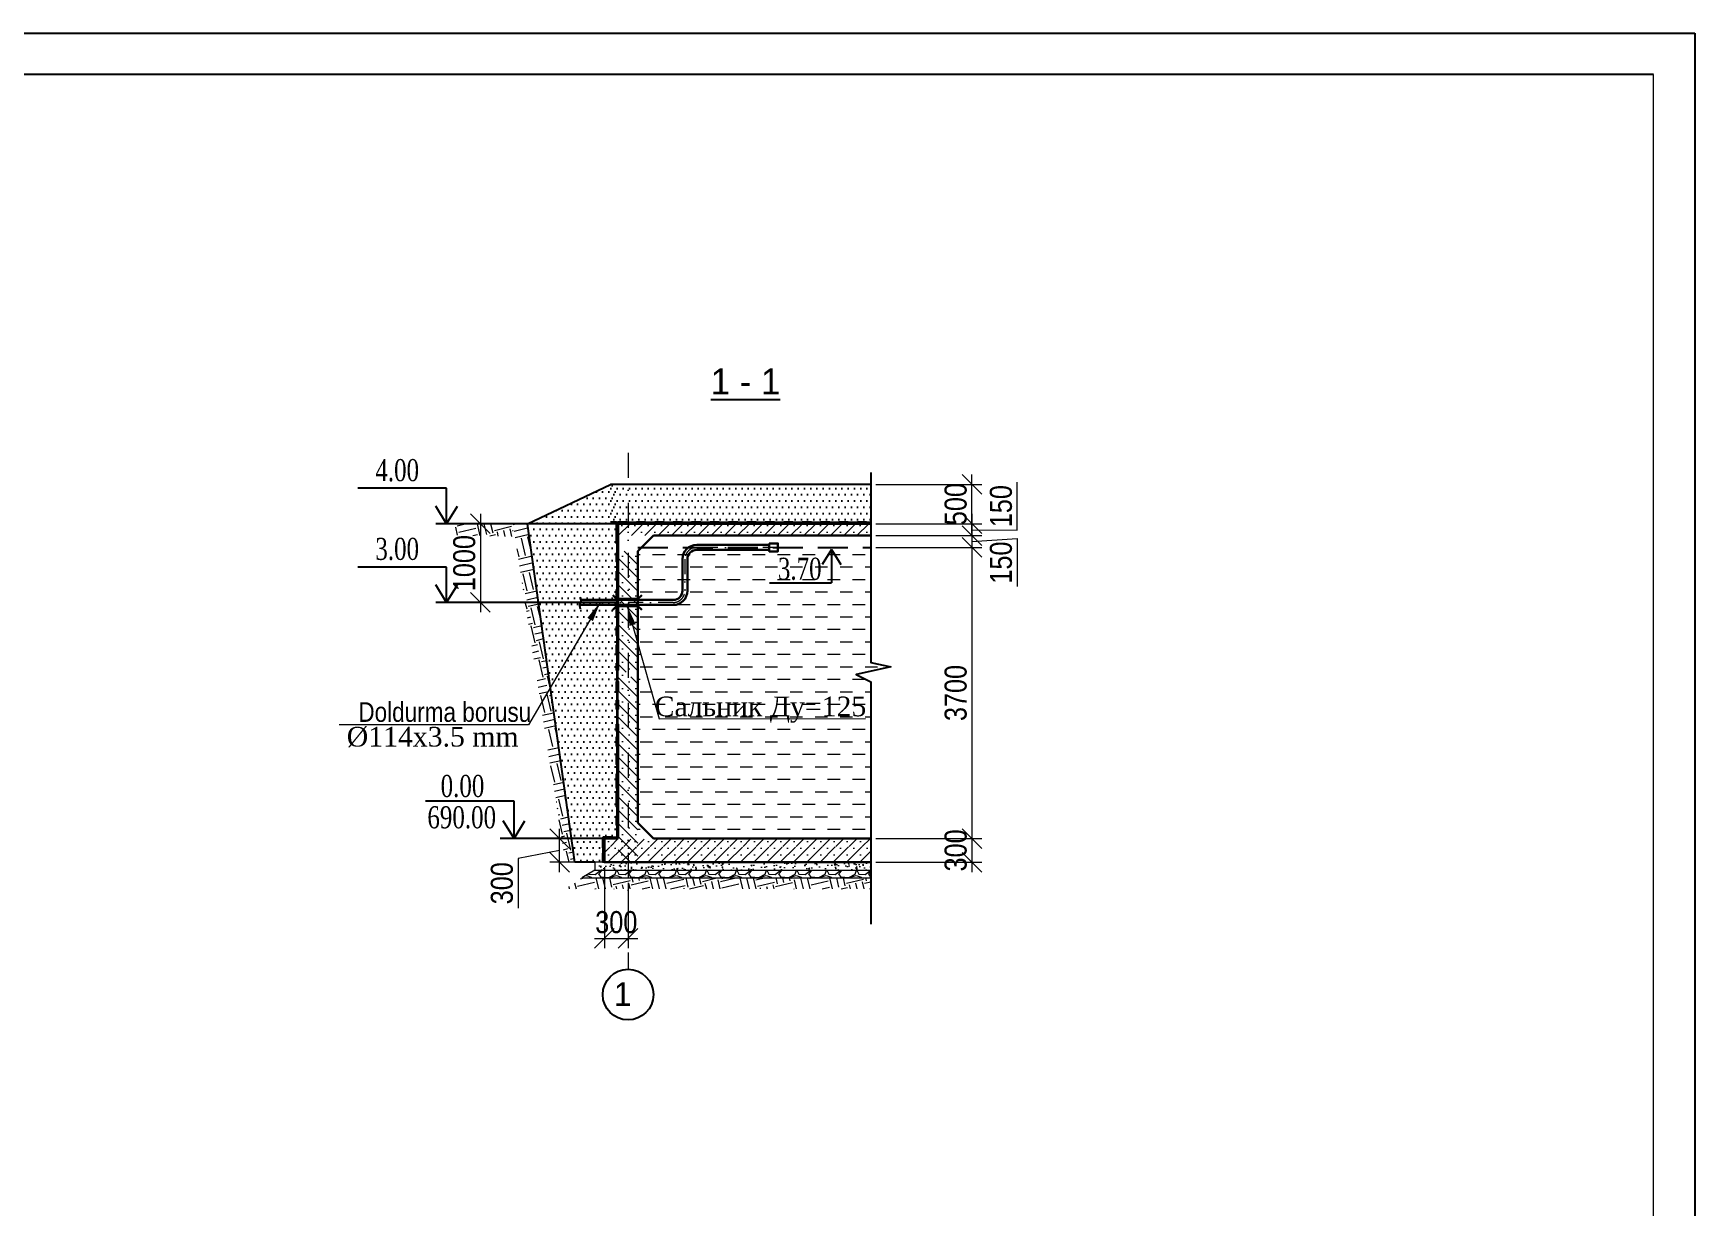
# Model space of a CAD drawing. Header units: millimetres. Extents: x 1067644 to 1117794, y -913136 to -692535.
# Drawn here: x 1096689 to 1117794, y -865870 to -850960 of the extents above; entities that cross this region are included whole.
import ezdxf

# ---------------------------------------------------------------- set-up
doc = ezdxf.new("R2010")
doc.units = ezdxf.units.MM
doc.linetypes.add('DASHDOT', pattern=[25.4, 12.7, -6.35, 0, -6.35])
doc.linetypes.add('DASHEDX2', pattern=[38.1, 25.4, -12.7])
doc.layers.add('Annotation - Text', color=7, linetype='Continuous')
doc.layers.add('Layer3', color=7, linetype='Continuous', lineweight=13)
doc.styles.add('400', font='times.ttf', dxfattribs={"width": 0.75, "height": 300})
doc.styles.get("Standard").update_dxf_attribs({"font": 'a3ar(la).ttf'})
doc.styles.add('style3', font='ARIAAL_.TTF', dxfattribs={"height": 300})
doc.styles.add('Times New  Roman', font='times.ttf')
doc.styles.add('yazitipi', font='ARIALN.TTF')
doc.dimstyles.new('sevda', dxfattribs={"dimscale": 100, "dimtxt": 2.8, "dimasz": 2.5, "dimexe": 1.25, "dimexo": 0.625, "dimtad": 1, "dimtxsty": 'yazitipi', "dimblk": 'OBLIQUE', "dimcen": 2.5, "dimdle": 1.25, "dimclrd": 253, "dimclre": 253, "dimclrt": 73, "dimaunit": 1, "dimadec": 3, "dimazin": 0, "dimtfac": 1, "dimtmove": 1, "dimatfit": 3, "dimfxl": 1, "dimlwd": 13, "dimlwe": 13, "dimarcsym": 0})

# ---------------------------------------------------------------- blocks, each defined once
blk = doc.blocks.new('_Oblique')
at = {"color": 0, "linetype": 'ByBlock', "lineweight": -2}
blk.add_line((-0.5, -0.5), (0.5, 0.5), dxfattribs=at)
blk = doc.blocks.new('*D96')
at = {"color": 253, "lineweight": 13, "ltscale": 15, "transparency": 16777216}
for p, q in [((1103945, -861555), (1103945, -862585)), ((1104245, -861755), (1104245, -862585)), ((1103820, -862460), (1104370, -862460))]:
    blk.add_line(p, q, dxfattribs=at)
at = {"layer": 'Defpoints', "color": 0, "ltscale": 15, "transparency": 16777216}
for p in [(1103945, -861492), (1104245, -861692), (1104245, -862460)]:
    blk.add_point(p, dxfattribs=at)
at = {"color": 253, "lineweight": 13, "ltscale": 15, "transparency": 16777216, "xscale": 250, "yscale": 250, "zscale": 250, "rotation": 180}
blk.add_blockref('_Oblique', (1103945, -862460), dxfattribs=at)
at = {"color": 253, "lineweight": 13, "ltscale": 15, "transparency": 16777216, "xscale": 250, "yscale": 250, "zscale": 250}
blk.add_blockref('_Oblique', (1104245, -862460), dxfattribs=at)
at = {"color": 73, "ltscale": 15, "transparency": 16777216, "insert": (1104095, -862255), "char_height": 280, "attachment_point": 5, "style": 'yazitipi'}
blk.add_mtext('300', dxfattribs=at)
blk = doc.blocks.new('*D97')
at = {"color": 253, "lineweight": 13, "ltscale": 15, "transparency": 16777216}
for p, q in [((1103374, -861617), (1103374, -861067)), ((1103437, -861192), (1103249, -861192)), ((1103374, -861342), (1102849, -861443)), ((1102849, -861443), (1102849, -862074)), ((1103647, -861492), (1103249, -861492))]:
    blk.add_line(p, q, dxfattribs=at)
at = {"layer": 'Defpoints', "color": 0, "ltscale": 15, "transparency": 16777216}
for p in [(1103374, -861192), (1103499, -861192), (1103710, -861492)]:
    blk.add_point(p, dxfattribs=at)
at = {"color": 253, "lineweight": 13, "ltscale": 15, "transparency": 16777216, "xscale": 250, "yscale": 250, "zscale": 250}
for p, rotation in [((1103374, -861192), 90), ((1103374, -861492), 270)]:
    blk.add_blockref('_Oblique', p, dxfattribs=dict(at, rotation=rotation))
at = {"color": 73, "ltscale": 15, "transparency": 16777216, "insert": (1102643, -861759), "char_height": 280, "attachment_point": 5, "rotation": 90, "style": 'yazitipi'}
blk.add_mtext('300', dxfattribs=at)
blk = doc.blocks.new('*D98')
at = {"color": 253, "lineweight": 13, "ltscale": 15, "transparency": 16777216}
for p, q in [((1109188, -857273), (1109188, -856663)), ((1108613, -857067), (1108613, -857467)), ((1107391, -857192), (1108738, -857192)), ((1108613, -857267), (1109188, -857273)), ((1107391, -857342), (1108738, -857342))]:
    blk.add_line(p, q, dxfattribs=at)
at = {"layer": 'Defpoints', "color": 0, "ltscale": 15, "transparency": 16777216}
for p in [(1107329, -857192), (1107329, -857342), (1108613, -857342)]:
    blk.add_point(p, dxfattribs=at)
at = {"color": 253, "lineweight": 13, "ltscale": 15, "transparency": 16777216, "xscale": 250, "yscale": 250, "zscale": 250}
for p, rotation in [((1108613, -857192), 90), ((1108613, -857342), 270)]:
    blk.add_blockref('_Oblique', p, dxfattribs=dict(at, rotation=rotation))
at = {"color": 73, "ltscale": 15, "transparency": 16777216, "insert": (1108982, -856968), "char_height": 280, "attachment_point": 5, "rotation": 90, "style": 'yazitipi'}
blk.add_mtext('150', dxfattribs=at)
blk = doc.blocks.new('*D99')
at = {"color": 253, "lineweight": 13, "ltscale": 15, "transparency": 16777216}
for p, q in [((1108613, -857317), (1108613, -856567)), ((1107391, -856692), (1108738, -856692)), ((1107598, -857192), (1108738, -857192))]:
    blk.add_line(p, q, dxfattribs=at)
at = {"layer": 'Defpoints', "color": 0, "ltscale": 15, "transparency": 16777216}
for p in [(1107329, -856692), (1108613, -856692), (1107535, -857192)]:
    blk.add_point(p, dxfattribs=at)
at = {"color": 253, "lineweight": 13, "ltscale": 15, "transparency": 16777216, "xscale": 250, "yscale": 250, "zscale": 250}
for p, rotation in [((1108613, -856692), 90), ((1108613, -857192), 270)]:
    blk.add_blockref('_Oblique', p, dxfattribs=dict(at, rotation=rotation))
at = {"color": 73, "ltscale": 15, "transparency": 16777216, "insert": (1108407, -856942), "char_height": 280, "attachment_point": 5, "rotation": 90, "style": 'yazitipi'}
blk.add_mtext('500', dxfattribs=at)
blk = doc.blocks.new('*D100')
at = {"color": 253, "lineweight": 13, "ltscale": 15, "transparency": 16777216}
for p, q in [((1108613, -857217), (1108613, -857617)), ((1107391, -857342), (1108738, -857342)), ((1108294, -857492), (1108738, -857492)), ((1108613, -857417), (1109188, -857380)), ((1109188, -857380), (1109188, -857990))]:
    blk.add_line(p, q, dxfattribs=at)
at = {"layer": 'Defpoints', "color": 0, "ltscale": 15, "transparency": 16777216}
for p in [(1107329, -857342), (1108231, -857492), (1108613, -857492)]:
    blk.add_point(p, dxfattribs=at)
at = {"color": 253, "lineweight": 13, "ltscale": 15, "transparency": 16777216, "xscale": 250, "yscale": 250, "zscale": 250}
for p, rotation in [((1108613, -857342), 90), ((1108613, -857492), 270)]:
    blk.add_blockref('_Oblique', p, dxfattribs=dict(at, rotation=rotation))
at = {"color": 73, "ltscale": 15, "transparency": 16777216, "insert": (1108982, -857685), "char_height": 280, "attachment_point": 5, "rotation": 90, "style": 'yazitipi'}
blk.add_mtext('150', dxfattribs=at)
blk = doc.blocks.new('*D101')
at = {"color": 253, "lineweight": 13, "ltscale": 15, "transparency": 16777216}
for p, q in [((1107391, -857492), (1108738, -857492)), ((1108613, -857367), (1108613, -861317)), ((1107391, -861192), (1108738, -861192))]:
    blk.add_line(p, q, dxfattribs=at)
at = {"layer": 'Defpoints', "color": 0, "ltscale": 15, "transparency": 16777216}
for p in [(1107329, -857492), (1107329, -861192), (1108613, -861192)]:
    blk.add_point(p, dxfattribs=at)
at = {"color": 253, "lineweight": 13, "ltscale": 15, "transparency": 16777216, "xscale": 250, "yscale": 250, "zscale": 250}
for p, rotation in [((1108613, -857492), 90), ((1108613, -861192), 270)]:
    blk.add_blockref('_Oblique', p, dxfattribs=dict(at, rotation=rotation))
at = {"color": 73, "ltscale": 15, "transparency": 16777216, "insert": (1108407, -859342), "char_height": 280, "attachment_point": 5, "rotation": 90, "style": 'yazitipi'}
blk.add_mtext('3700', dxfattribs=at)
blk = doc.blocks.new('*D107')
at = {"color": 253, "lineweight": 13, "ltscale": 15, "transparency": 16777216}
for p, q in [((1108613, -861067), (1108613, -861617)), ((1107391, -861192), (1108738, -861192)), ((1107391, -861492), (1108738, -861492))]:
    blk.add_line(p, q, dxfattribs=at)
at = {"layer": 'Defpoints', "color": 0, "ltscale": 15, "transparency": 16777216}
for p in [(1107329, -861192), (1107329, -861492), (1108613, -861492)]:
    blk.add_point(p, dxfattribs=at)
at = {"color": 253, "lineweight": 13, "ltscale": 15, "transparency": 16777216, "xscale": 250, "yscale": 250, "zscale": 250}
for p, rotation in [((1108613, -861192), 90), ((1108613, -861492), 270)]:
    blk.add_blockref('_Oblique', p, dxfattribs=dict(at, rotation=rotation))
at = {"color": 73, "ltscale": 15, "transparency": 16777216, "insert": (1108407, -861342), "char_height": 280, "attachment_point": 5, "rotation": 90, "style": 'yazitipi'}
blk.add_mtext('300', dxfattribs=at)
blk = doc.blocks.new('ntnntyht')
at = {"lineweight": 25}
for p, q in [((1961564, -20955), (2003567, -20955)), ((2003567, -20955), (2003567, -50629))]:
    blk.add_line(p, q, dxfattribs=at)
at = {"lineweight": 25, "ltscale": 15}
blk.add_line((2003045, -21477), (1963653, -21477), dxfattribs=at)
at = {"lineweight": 5, "ltscale": 15}
blk.add_line((2003045, -50106), (2003045, -21477), dxfattribs=at)
blk = doc.blocks.new('*D162')
at = {"color": 253, "lineweight": 13, "ltscale": 15, "transparency": 16777216}
for p, q in [((1102370, -857067), (1102370, -858317)), ((1102921, -857192), (1102245, -857192)), ((1102921, -858192), (1102245, -858192))]:
    blk.add_line(p, q, dxfattribs=at)
at = {"layer": 'Defpoints', "color": 0, "ltscale": 15, "transparency": 16777216}
for p in [(1102984, -857192), (1102370, -858192), (1102984, -858192)]:
    blk.add_point(p, dxfattribs=at)
at = {"color": 253, "lineweight": 13, "ltscale": 15, "transparency": 16777216, "xscale": 250, "yscale": 250, "zscale": 250}
for p, rotation in [((1102370, -857192), 90), ((1102370, -858192), 270)]:
    blk.add_blockref('_Oblique', p, dxfattribs=dict(at, rotation=rotation))
at = {"color": 73, "ltscale": 15, "transparency": 16777216, "insert": (1102165, -857692), "char_height": 280, "attachment_point": 5, "rotation": 90, "style": 'yazitipi'}
blk.add_mtext('1000', dxfattribs=at)

msp = doc.modelspace()

# ---------------------------------------------------------------- hatches: boundary and pattern name
at = {"ltscale": 15}
h = msp.add_hatch(dxfattribs=at)
h.set_pattern_fill('DOTS', color=256, scale=50)
h.set_pattern_definition([(0, (244449.32, -156381.09), (39.6875, 79.375), [0, -79.375])])
edge = h.paths.add_edge_path()
edge.add_line((1103544.789, -856917.949), (1102968.662, -857192.067))
edge.add_line((1102968.662, -857192.067), (1103569.537, -861492.067))
edge.add_line((1103569.537, -861492.067), (1103924.537, -861492.067))
edge.add_line((1103924.537, -861492.067), (1103924.537, -861172.067))
edge.add_line((1103924.537, -861172.067), (1104053.196, -861172.067))
edge.add_line((1104053.196, -861172.067), (1104099.537, -861172.067))
edge.add_line((1104099.537, -861172.067), (1104099.537, -858292.067))
edge.add_line((1104099.537, -858292.067), (1104099.537, -856910.772))
edge.add_line((1104099.537, -856910.772), (1104099.537, -856692.067))
edge.add_line((1104099.537, -856693.532), (1104019.537, -856690.603))
edge.add_line((1104019.537, -856692.067), (1104019.537, -856692.067))
edge.add_line((1104019.537, -856692.067), (1103544.789, -856917.949))
h = msp.add_hatch(dxfattribs=at)
h.set_pattern_fill('DOTS', color=256, scale=50)
h.set_pattern_definition([(0, (30359.074, -65770.67), (39.6875, 79.375), [0, -79.375])])
edge = h.paths.add_edge_path()
edge.add_line((1107328.508, -857072.067), (1107328.508, -856692.067))
edge.add_line((1107328.508, -856692.067), (1104019.537, -856692.067))
edge.add_line((1104019.537, -856692.067), (1104019.537, -857172.067))
edge.add_line((1104019.537, -857172.067), (1107328.508, -857172.067))
at = {"lineweight": 0, "ltscale": 15}
h = msp.add_hatch(color=256, dxfattribs=at)
h.dxf.hatch_style = 1
h.paths.add_polyline_path([(1104099.537, -857192.067), (1104119.537, -857192.067), (1104119.537, -857209.052), (1104099.537, -857209.052)])
h = msp.add_hatch(color=256, dxfattribs=at)
h.dxf.hatch_style = 1
h.paths.add_polyline_path([(1104116.443, -857172.067), (1104116.443, -857192.067), (1104233.428, -857192.067), (1104233.428, -857172.067)])
at = {"lineweight": 5, "ltscale": 5000}
h = msp.add_hatch(dxfattribs=at)
h.set_pattern_fill('SACNCR', color=109, scale=50)
h.set_pattern_definition([(45, (234818.87, -164921.39), (-84.189901, 84.189901), []), (45, (234903.06, -164921.39), (-84.189901, 84.189901), [0, -119.0625])])
h.paths.add_polyline_path([(1107328.508, -857192.067), (1104119.537, -857192.067), (1104119.537, -857192.067)])
h.paths.add_polyline_path([(1107328.508, -857192.546), (1107328.508, -857341.967), (1104119.537, -857342.168), (1104119.537, -857192.747)])
at = {"lineweight": 0, "ltscale": 15}
h = msp.add_hatch(color=256, dxfattribs=at)
h.dxf.hatch_style = 1
h.paths.add_polyline_path([(1104350.414, -857172.067), (1104350.414, -857192.067), (1104467.399, -857192.067), (1104467.399, -857172.067)])
h = msp.add_hatch(color=256, dxfattribs=at)
h.dxf.hatch_style = 1
h.paths.add_polyline_path([(1104584.384, -857172.067), (1104584.384, -857192.067), (1104701.369, -857192.067), (1104701.369, -857172.067)])
h = msp.add_hatch(color=256, dxfattribs=at)
h.dxf.hatch_style = 1
h.paths.add_polyline_path([(1104818.354, -857172.067), (1104818.354, -857192.067), (1104935.339, -857192.067), (1104935.339, -857172.067)])
h = msp.add_hatch(color=256, dxfattribs=at)
h.dxf.hatch_style = 1
h.paths.add_polyline_path([(1105052.324, -857172.067), (1105052.324, -857192.067), (1105169.309, -857192.067), (1105169.309, -857172.067)])
h = msp.add_hatch(color=256, dxfattribs=at)
h.dxf.hatch_style = 1
h.paths.add_polyline_path([(1105286.295, -857172.067), (1105286.295, -857192.067), (1105403.28, -857192.067), (1105403.28, -857172.067)])
h = msp.add_hatch(color=256, dxfattribs=at)
h.dxf.hatch_style = 1
h.paths.add_polyline_path([(1105520.265, -857172.067), (1105520.265, -857192.067), (1105637.25, -857192.067), (1105637.25, -857172.067)])
h = msp.add_hatch(color=256, dxfattribs=at)
h.dxf.hatch_style = 1
h.paths.add_polyline_path([(1105754.04, -857172.067), (1105754.04, -857192.067), (1105871.025, -857192.067), (1105871.025, -857172.067)])
h = msp.add_hatch(color=256, dxfattribs=at)
h.dxf.hatch_style = 1
h.paths.add_polyline_path([(1105988.01, -857172.067), (1105988.01, -857192.067), (1106104.995, -857192.067), (1106104.995, -857172.067)])
h = msp.add_hatch(color=256, dxfattribs=at)
h.dxf.hatch_style = 1
h.paths.add_polyline_path([(1106221.98, -857172.067), (1106221.98, -857192.067), (1106338.965, -857192.067), (1106338.965, -857172.067)])
h = msp.add_hatch(color=256, dxfattribs=at)
h.dxf.hatch_style = 1
h.paths.add_polyline_path([(1106455.951, -857172.067), (1106455.951, -857192.067), (1106572.936, -857192.067), (1106572.936, -857172.067)])
h = msp.add_hatch(color=256, dxfattribs=at)
h.dxf.hatch_style = 1
h.paths.add_polyline_path([(1106689.921, -857172.067), (1106689.921, -857192.067), (1106806.906, -857192.067), (1106806.906, -857172.067)])
h = msp.add_hatch(color=256, dxfattribs=at)
h.dxf.hatch_style = 1
h.paths.add_polyline_path([(1106923.891, -857172.067), (1106923.891, -857192.067), (1107040.876, -857192.067), (1107040.876, -857172.067)])
h = msp.add_hatch(color=256, dxfattribs=at)
h.dxf.hatch_style = 1
h.paths.add_polyline_path([(1107157.861, -857172.067), (1107157.861, -857192.067), (1107274.846, -857192.067), (1107274.846, -857172.067)])
h = msp.add_hatch(color=256, dxfattribs=at)
h.dxf.hatch_style = 1
h.paths.add_polyline_path([(1104099.537, -857326.038), (1104119.537, -857326.038), (1104119.537, -857443.023), (1104099.537, -857443.023)])
h = msp.add_hatch(dxfattribs=at)
h.set_pattern_fill('DASH', color=4, scale=50)
h.set_pattern_definition([(0, (235399.32, -156382.09), (158.75, 158.75), [158.75, -158.75])])
h.paths.add_polyline_path([(1107328.508, -861192.067), (1104369.537, -861192.067), (1104369.537, -857492.067), (1107328.508, -857492.067), (1107328.508, -858955.342), (1107581.799, -859009.821), (1107144.027, -859105.15), (1107328.508, -859200.481)])
h = msp.add_hatch(color=256, dxfattribs=at)
h.dxf.hatch_style = 1
h.paths.add_polyline_path([(1104099.537, -857560.008), (1104119.537, -857560.008), (1104119.537, -857676.993), (1104099.537, -857676.993)])
at = {"lineweight": 5, "ltscale": 5000}
h = msp.add_hatch(dxfattribs=at)
h.set_pattern_fill('SACNCR', color=109, scale=50, angle=-90)
h.set_pattern_definition([(315, (1805982.19, 12500.58), (84.189901, 84.189901), []), (315, (1805982.19, 12416.39), (84.189901, 84.189901), [0, -119.0625])])
edge = h.paths.add_edge_path()
edge.add_line((1104219.537, -858642.067), (1104119.537, -858642.067))
edge.add_line((1104119.537, -858642.067), (1104119.537, -859842.067))
edge.add_line((1104169.537, -859842.067), (1104219.537, -859842.067))
edge.add_line((1104219.537, -859842.067), (1104219.537, -858642.067))
edge = h.paths.add_edge_path()
edge.add_line((1104219.537, -859842.067), (1104119.537, -859842.067))
edge.add_line((1104119.537, -859842.067), (1104119.537, -861492.067))
edge.add_line((1104119.688, -861492.067), (1104219.537, -861492.067))
edge.add_line((1104219.537, -861492.067), (1104219.537, -859842.067))
edge = h.paths.add_edge_path()
edge.add_line((1104319.537, -859842.067), (1104219.537, -859842.067))
edge.add_line((1104219.537, -859842.067), (1104219.537, -861492.067))
edge.add_line((1104219.537, -861492.067), (1104369.537, -861492.067))
edge.add_line((1104369.537, -861492.067), (1104369.537, -859842.067))
h.paths.add_polyline_path([(1104369.537, -857538.153), (1104219.537, -857538.153), (1104219.537, -858642.067), (1104369.537, -858642.067)])
h.paths.add_polyline_path([(1104219.537, -858642.067), (1104219.537, -857538.153), (1104119.537, -857538.153), (1104119.537, -858642.067)])
h.paths.add_polyline_path([(1104369.537, -859138.153), (1104219.537, -859138.153), (1104219.537, -859842.067), (1104369.537, -859842.067)])
h.paths.add_polyline_path([(1104219.537, -859045.982), (1104369.537, -859045.982), (1104369.537, -858642.067), (1104219.537, -858642.067)])
at = {"lineweight": 0, "ltscale": 15}
h = msp.add_hatch(color=256, dxfattribs=at)
h.dxf.hatch_style = 1
h.paths.add_polyline_path([(1104099.537, -857793.978), (1104119.537, -857793.978), (1104119.537, -857910.963), (1104099.537, -857910.963)])
h = msp.add_hatch(color=256, dxfattribs=at)
h.dxf.hatch_style = 1
h.paths.add_polyline_path([(1104099.537, -858027.948), (1104119.537, -858027.948), (1104119.537, -858144.933), (1104099.537, -858144.933)])
h = msp.add_hatch(color=256, dxfattribs=at)
h.dxf.hatch_style = 1
h.paths.add_polyline_path([(1104099.537, -858261.919), (1104119.537, -858261.919), (1104119.537, -858378.904), (1104099.537, -858378.904)])
h = msp.add_hatch(color=256, dxfattribs=at)
h.dxf.hatch_style = 1
h.paths.add_polyline_path([(1104099.537, -858495.889), (1104119.537, -858495.889), (1104119.537, -858612.874), (1104099.537, -858612.874)])
h = msp.add_hatch(color=256, dxfattribs=at)
h.dxf.hatch_style = 1
h.paths.add_polyline_path([(1104099.537, -858729.859), (1104119.537, -858729.859), (1104119.537, -858846.844), (1104099.537, -858846.844)])
h = msp.add_hatch(color=256, dxfattribs=at)
h.dxf.hatch_style = 1
h.paths.add_polyline_path([(1104099.537, -858963.829), (1104119.537, -858963.829), (1104119.537, -859051.328), (1104099.537, -859051.328)])
h = msp.add_hatch(color=256, dxfattribs=at)
h.dxf.hatch_style = 1
h.paths.add_polyline_path([(1104099.537, -859197.799), (1104119.537, -859197.799), (1104119.537, -859314.785), (1104099.537, -859314.785)])
h = msp.add_hatch(color=256, dxfattribs=at)
h.dxf.hatch_style = 1
h.paths.add_polyline_path([(1104099.537, -859431.77), (1104119.537, -859431.77), (1104119.537, -859548.755), (1104099.537, -859548.755)])
h = msp.add_hatch(color=256, dxfattribs=at)
h.dxf.hatch_style = 1
h.paths.add_polyline_path([(1104099.537, -859738.333), (1104119.537, -859738.333), (1104119.537, -859825.318), (1104099.537, -859825.318)])
h = msp.add_hatch(color=256, dxfattribs=at)
h.dxf.hatch_style = 1
h.paths.add_polyline_path([(1104099.537, -859899.71), (1104119.537, -859899.71), (1104119.537, -860016.695), (1104099.537, -860016.695)])
h = msp.add_hatch(color=256, dxfattribs=at)
h.dxf.hatch_style = 1
h.paths.add_polyline_path([(1104099.537, -860133.68), (1104119.537, -860133.68), (1104119.537, -860250.666), (1104099.537, -860250.666)])
h = msp.add_hatch(color=256, dxfattribs=at)
h.dxf.hatch_style = 1
h.paths.add_polyline_path([(1104099.537, -860367.651), (1104119.537, -860367.651), (1104119.537, -860484.636), (1104099.537, -860484.636)])
h = msp.add_hatch(color=256, dxfattribs=at)
h.dxf.hatch_style = 1
h.paths.add_polyline_path([(1104099.537, -860435.591), (1104119.537, -860435.591), (1104119.537, -860552.576), (1104099.537, -860552.576)])
h = msp.add_hatch(color=256, dxfattribs=at)
h.dxf.hatch_style = 1
h.paths.add_polyline_path([(1104099.537, -860601.621), (1104119.537, -860601.621), (1104119.537, -860718.606), (1104099.537, -860718.606)])
h = msp.add_hatch(color=256, dxfattribs=at)
h.dxf.hatch_style = 1
h.paths.add_polyline_path([(1104099.537, -860669.561), (1104119.537, -860669.561), (1104119.537, -860786.546), (1104099.537, -860786.546)])
h = msp.add_hatch(color=256, dxfattribs=at)
h.dxf.hatch_style = 1
h.paths.add_polyline_path([(1104099.537, -860903.532), (1104119.537, -860903.532), (1104119.537, -861020.517), (1104099.537, -861020.517)])
h = msp.add_hatch(color=256, dxfattribs=at)
h.dxf.hatch_style = 1
h.paths.add_polyline_path([(1103924.537, -861192.067), (1103944.537, -861192.067), (1103944.537, -861309.052), (1103924.537, -861309.052)])
at = {"lineweight": 5, "ltscale": 5000}
h = msp.add_hatch(dxfattribs=at)
h.set_pattern_fill('SACNCR', color=109, scale=50)
h.set_pattern_definition([(45, (234568.87, -169021.39), (-84.189901, 84.189901), []), (45, (234653.06, -169021.39), (-84.189901, 84.189901), [0, -119.0625])])
edge = h.paths.add_edge_path()
edge.add_line((1107328.508, -861492.067), (1103924.537, -861492.067))
edge.add_line((1103944.537, -861492.067), (1103944.537, -861292.067))
edge.add_line((1103944.537, -861292.067), (1107328.508, -861292.067))
edge.add_line((1107328.508, -861292.067), (1107328.508, -861492.067))
h.paths.add_polyline_path([(1107328.508, -861197.972), (1107328.508, -861297.972), (1103944.537, -861300.56), (1103944.537, -861200.56)])
at = {"lineweight": 0, "ltscale": 15}
h = msp.add_hatch(color=256, dxfattribs=at)
h.dxf.hatch_style = 1
h.paths.add_polyline_path([(1104053.196, -861172.067), (1104053.196, -861192.067), (1103936.211, -861192.067), (1103936.211, -861172.067)])
at = {"lineweight": 5, "ltscale": 5}
h = msp.add_hatch(dxfattribs=at)
h.set_pattern_fill('AR-CONC', color=4)
h.set_pattern_definition([(50, (311232.38, -159171.44), (182.18467, -15.939086), [19.05, -209.55]), (355, (311232.38, -159171.44), (-35.24342, 191.056845), [15.24, -167.640584]), (100.451445, (311247.57, -159172.77), (146.941247, 175.117752), [16.19001, -178.090245]), (46.1842, (311232.38, -159120.64), (271.07904, -42.04233), [28.575, -314.325]), (96.635558, (311254.97, -159124.14), (237.404134, 247.426125), [24.28502, -267.13561]), (351.18415, (311232.38, -159120.64), (237.404134, 247.426125), [22.85997, -251.45973]), (21, (311257.78, -159133.34), (151.614391, -102.265198), [19.05, -209.55]), (326, (311257.78, -159133.34), (61.802028, 184.187966), [15.24, -167.64]), (71.451445, (311270.42, -159141.86), (213.41642, 81.92277), [16.19001, -178.089938]), (37.5, (311232.38, -159171.44), (3.0886033, 84.555039), [0, -165.608, 0, -170.18, 0, -168.275]), (7.5, (311232.38, -159171.44), (66.8196625, 100.180575), [0, -97.028, 0, -161.798, 0, -64.135]), (327.5, (311175.74, -159171.44), (135.590595, -5.728744), [0, -63.5, 0, -198.12, 0, -262.89]), (317.5, (311150.34, -159171.44), (148.129181, 25.426491), [0, -82.55, 0, -131.572, 0, -186.69])])
h.paths.add_polyline_path([(1107328.508, -861492.067), (1107328.508, -861592.067), (1103824.098, -861592.067), (1103824.098, -861492.067)])
at = {"lineweight": 0, "ltscale": 15}
h = msp.add_hatch(color=256, dxfattribs=at)
h.dxf.hatch_style = 1
h.paths.add_polyline_path([(1103924.537, -861375.082), (1103944.537, -861375.082), (1103944.537, -861492.067), (1103924.537, -861492.067)])
at = {"lineweight": 5, "ltscale": 5}
h = msp.add_hatch(dxfattribs=at)
h.set_pattern_fill('GRAVEL', color=161, scale=15)
h.set_pattern_definition([(228.0127875, (311506.703, -158790.44), (-3048.00000024, -3428.9999998), [51.25822, -5074.57255]), (184.969741, (311472.413, -158828.541), (4571.9999982, 381.0000217), [87.96071, -8708.10733]), (132.510447, (311384.783, -158836.161), (3810.0000016, -4190.99999854), [62.02223, -6140.20842]), (267.273689, (311236.193, -158931.411), (381.0000008, 7619.99999996), [80.10068, -7929.96561]), (292.8336542, (311232.383, -159011.421), (-1905.00000016, 4571.99999993), [78.54505, -7775.97116]), (357.273689, (311262.863, -159083.811), (-7619.99999996, 381.0000008), [80.10068, -7929.96561]), (37.6942405, (311342.873, -159087.621), (-4952.99999978, -3810.00000029), [105.92905, -10486.9673]), (72.2553284, (311426.693, -159022.851), (2667.00000072, 8381.99999977), [100.00793, -9900.78849]), (121.4295656, (311457.173, -158927.601), (-3048.00000043, 4952.99999973), [80.37195, -7956.83185]), (175.2363583, (311415.263, -158859.02), (4190.9999999, -381.0000007), [91.75699, -4496.09054]), (222.3974378, (311323.823, -158851.401), (-4571.99999985, -4191.00000016), [118.66169, -11747.51588]), (138.814075, (311613.383, -158935.22), (-2666.9999998, 2286.0000002), [40.50068, -4009.58487]), (171.4692344, (311582.903, -158908.551), (4953.00000013, -761.99999914), [77.0523, -7628.19585]), (225, (311506.7, -158897.12), (-5e-14, -381), [53.8814, -484.93397]), (203.1985905, (311480.033, -158851.4), (1905, 761.9999999), [29.0162, -2872.59336]), (291.8014095, (311453.36, -158862.83), (-381, 1143), [41.03484, -2010.71295]), (30.9637565, (311468.6, -158900.93), (1143, 762), [66.64795, -2154.94472]), (161.565051, (311525.75, -158866.64), (762, -381), [48.19307, -1156.63472]), (16.3895403, (311232.383, -158862.831), (3810, 1143), [67.5132, -6683.824]), (70.346176, (311297.153, -158843.781), (-1524.00000014, -4190.99999995), [56.63984, -5607.33235]), (293.1985905, (311525.753, -158790.44), (-761.9999999, 1905), [58.03201, -2843.57754]), (343.6104597, (311548.613, -158843.781), (-3810.0000001, 1142.99999973), [67.5132, -6683.824]), (339.443955, (311232.383, -159099.05), (-1905, 762), [65.10528, -3190.16015]), (294.7751406, (311293.343, -159121.911), (-1905.0000023, 4190.999999), [54.55082, -5400.53901]), (66.8014095, (311529.563, -159171.44), (761.9999999, 1905), [58.03202, -2843.57754]), (17.3540246, (311552.423, -159118.101), (-4952.9999999, -1524.0000003), [63.86741, -6322.8564]), (69.443955, (311342.873, -159171.44), (-762, -1905), [32.55264, -3222.71279]), (101.3099325, (311506.7, -159171.44), (-381, 1524), [19.42719, -1923.29924]), (165.963757, (311502.89, -159152.39), (1143, -381), [78.54506, -1492.35819]), (186.009006, (311426.693, -159133.341), (3809.99999998, 381.0000002), [72.79005, -7206.20473]), (303.690068, (311468.6, -158935.22), (-381, 762), [54.94858, -1318.76645]), (353.1572266, (311499.083, -158980.941), (6477.00000004, -761.99999966), [95.93351, -9497.40136]), (60.945396, (311594.333, -158992.37), (-1524, -2667), [39.22624, -3883.40885]), (90, (311613.4, -158958.1), (-381, 381), [22.86, -358.14]), (120.2564372, (311419.073, -159121.911), (1523.9999998, -2667.0000001), [52.93004, -5240.09112]), (48.0127875, (311392.403, -159076.19), (3048.00000025, 3428.9999998), [102.51643, -5023.31433]), (0, (311461, -159000), (381, 381), [99.06, -281.94]), (325.3048465, (311560.043, -158999.991), (3810.00000144, -2666.99999794), [60.24143, -5963.89751]), (254.054604, (311609.573, -159034.28), (-381, -1524), [55.47436, -2718.2475]), (207.6459754, (311594.333, -159087.621), (-7239.00000027, -3809.9999995), [90.32176, -8941.86966]), (175.4260787, (311514.323, -159129.531), (-4953, 381), [95.55442, -9459.87697])])
h.paths.add_polyline_path([(1107328.508, -861592.067), (1107328.508, -861692.067), (1103659.326, -861692.067), (1103824.098, -861592.067)])
at = {"layer": 'Annotation - Text', "lineweight": 5, "ltscale": 20}
h = msp.add_hatch(dxfattribs=at)
h.set_pattern_fill('EARTH', color=253, scale=35, angle=-76.6397816)
h.set_pattern_definition([(283.360218, (233517.17, -155681.1), (267.590996, -164.8793), [222.25, -222.25]), (283.360218, (233598.26, -155661.83), (267.590996, -164.8793), [222.25, -222.25]), (283.360218, (233679.34, -155642.57), (267.590996, -164.8793), [222.25, -222.25]), (13.360218, (233712.8, -155663.18), (164.8793, 267.590996), [222.25, -222.25]), (13.360218, (233732.05, -155744.27), (164.8793, 267.590996), [222.25, -222.25]), (13.360218, (233751.3, -155825.36), (164.8793, 267.590996), [222.25, -222.25])])
edge = h.paths.add_edge_path(flags=17)
edge.add_line((1102785.292, -857354.523), (1102785.292, -857192.067))
h.paths.add_polyline_path([(1102047.328, -857192.067), (1102785.292, -857192.067), (1102785.292, -857354.523), (1102061.076, -857335.756)])
edge = h.paths.add_edge_path()
edge.add_line((1102785.292, -857192.067), (1102785.292, -857354.523))
h = msp.add_hatch(dxfattribs=at)
h.set_pattern_fill('EARTH', color=253, scale=35, angle=-76.6397816)
h.set_pattern_definition([(283.36022, (1132805.12, -786538.89), (267.591, -164.8793), [222.25, -222.25]), (283.36022, (1132886.2, -786519.63), (267.591, -164.8793), [222.25, -222.25]), (283.36022, (1132967.3, -786500.37), (267.591, -164.8793), [222.25, -222.25]), (13.36022, (1133000.75, -786520.98), (164.8793, 267.591), [222.25, -222.25]), (13.36022, (1133020, -786602.07), (164.8793, 267.591), [222.25, -222.25]), (13.36022, (1133039.26, -786683.16), (164.8793, 267.591), [222.25, -222.25])])
edge = h.paths.add_edge_path(flags=17)
edge.add_line((1103447.992, -861492.067), (1103569.537, -861492.067))
h.paths.add_polyline_path([(1102968.662, -857192.067), (1102783.416, -857192.067), (1103447.992, -861492.067), (1103569.537, -861492.067)])
h = msp.add_hatch(dxfattribs=at)
h.set_pattern_fill('EARTH', color=253, scale=35, angle=-76.6397816)
h.set_pattern_definition([(283.360218, (235399.32, -155981.1), (267.590996, -164.8793), [222.25, -222.25]), (283.360218, (235480.4, -155961.83), (267.590996, -164.8793), [222.25, -222.25]), (283.360218, (235561.5, -155942.57), (267.590996, -164.8793), [222.25, -222.25]), (13.360218, (235594.95, -155963.18), (164.8793, 267.590996), [222.25, -222.25]), (13.360218, (235614.2, -156044.27), (164.8793, 267.590996), [222.25, -222.25]), (13.360218, (235633.46, -156125.36), (164.8793, 267.590996), [222.25, -222.25])])
h.paths.add_polyline_path([(1107328.508, -861692.067), (1107328.508, -861830.396), (1103441.472, -861831.767), (1103659.326, -861692.067)])

# ---------------------------------------------------------------- linework, layer by layer
at = {"linetype": 'DASHDOT', "lineweight": 15, "ltscale": 25}
msp.add_line((1104244.537, -856290.075), (1104244.537, -862852.458), dxfattribs=at)
at = {"color": 7}
for p, q in [((1101939.712, -856741.739), (1100813.403, -856741.739)), ((1101939.712, -857741.739), (1100813.403, -857741.739)), ((1106042.94, -857943.147), (1106830.077, -857943.147)), ((1102796.596, -860718.18), (1101670.287, -860718.18))]:
    msp.add_line(p, q, dxfattribs=at)
at = {"color": 0}
for p, q in [((1101939.712, -857192.067), (1101939.712, -856741.739)), ((1106830.077, -857519.032), (1106830.077, -857943.147)), ((1101939.712, -858192.067), (1101939.712, -857741.739)), ((1102796.596, -861192.067), (1102796.596, -860718.18))]:
    msp.add_line(p, q, dxfattribs=at)
at = {"ltscale": 15}
for p, q in [((1102968.662, -857192.067), (1104019.537, -856692.067)), ((1107328.508, -856692.067), (1104019.537, -856692.067)), ((1104099.537, -857192.067), (1101801.11, -857192.067)), ((1104639.217, -857192.067), (1102098.075, -857192.067)), ((1103569.537, -861492.067), (1102968.662, -857192.067)), ((1104099.537, -857172.067), (1104019.537, -857172.067)), ((1104119.537, -857192.067), (1104119.537, -859045.982)), ((1104119.537, -857192.067), (1107328.508, -857192.067)), ((1104099.537, -858192.067), (1101801.11, -858192.067)), ((1104119.537, -859738.333), (1104119.537, -861192.067)), ((1103994.703, -861192.067), (1102620.36, -861192.067)), ((1104053.196, -861172.067), (1103924.537, -861172.067)), ((1103924.537, -861172.067), (1103924.537, -861492.067)), ((1103924.537, -861172.067), (1103924.537, -861492.067)), ((1104053.196, -861172.067), (1104099.537, -861172.067)), ((1103824.098, -861492.067), (1103569.537, -861492.067))]:
    msp.add_line(p, q, dxfattribs=at)
at = {"lineweight": 30, "ltscale": 15}
for p, q in [((1104369.537, -857542.067), (1104569.537, -857342.067)), ((1104569.537, -857342.067), (1107328.508, -857342.067)), ((1104369.537, -857542.067), (1104369.537, -859645.982)), ((1104369.537, -859645.982), (1104369.537, -860992.067)), ((1104369.537, -860992.067), (1104569.537, -861192.067))]:
    msp.add_line(p, q, dxfattribs=at)
at = {"linetype": 'DASHEDX2', "ltscale": 15}
msp.add_line((1104369.537, -857492.067), (1107328.508, -857492.067), dxfattribs=at)
at = {"color": 1, "lineweight": 9, "ltscale": 5}
for p, q in [((1103824.098, -861492.067), (1103824.098, -861592.067)), ((1103924.537, -861492.067), (1103824.537, -861492.067)), ((1103824.098, -861592.067), (1103659.326, -861692.067)), ((1103659.326, -861692.067), (1107328.508, -861692.067)), ((1103824.098, -861592.067), (1107328.508, -861592.067))]:
    msp.add_line(p, q, dxfattribs=at)
at = {"ltscale": 15}
for points in [[(1107328.508, -856540.813), (1107328.508, -858955.342), (1107581.799, -859009.821), (1107144.027, -859105.15), (1107328.508, -859200.481), (1107328.508, -862277.837)], [(1107328.508, -857192.067), (1104099.537, -857192.067), (1104099.537, -857172.067), (1107328.508, -857172.067)]]:
    msp.add_lwpolyline(points, dxfattribs=at)
at = {"color": 7, "ltscale": 15}
for points in [[(1101939.712, -857192.067), (1101801.11, -856967.723)], [(1101939.712, -857192.067), (1102078.314, -856967.723)], [(1106830.077, -857519.032), (1106712.265, -857709.725)], [(1106830.077, -857519.032), (1106947.888, -857709.725)], [(1101939.712, -858192.067), (1101801.11, -857967.723)], [(1101939.712, -858192.067), (1102078.314, -857967.723)], [(1102796.596, -861192.067), (1102657.994, -860967.723)], [(1102796.596, -861192.067), (1102935.198, -860967.723)]]:
    msp.add_lwpolyline(points, dxfattribs=at)
at = {"lineweight": 9, "ltscale": 15}
for points in [[(1104119.537, -859738.153), (1104119.537, -857192.067), (1104099.537, -857192.067), (1104099.537, -859738.333)], [(1104099.537, -859738.333), (1104099.537, -861192.067), (1104119.537, -861192.067), (1104119.537, -859738.153)]]:
    msp.add_lwpolyline(points, dxfattribs=at)
at = {"ltscale": 15}
for points in [[(1104099.537, -857192.067), (1104119.537, -857192.067), (1104119.537, -857209.052), (1104099.537, -857209.052)], [(1104099.537, -857209.052), (1104119.537, -857209.052), (1104119.537, -857326.038), (1104099.537, -857326.038)], [(1104116.443, -857172.067), (1104116.443, -857192.067), (1104233.428, -857192.067), (1104233.428, -857172.067)], [(1104350.414, -857172.067), (1104350.414, -857192.067), (1104467.399, -857192.067), (1104467.399, -857172.067)], [(1104584.384, -857172.067), (1104584.384, -857192.067), (1104701.369, -857192.067), (1104701.369, -857172.067)], [(1104818.354, -857172.067), (1104818.354, -857192.067), (1104935.339, -857192.067), (1104935.339, -857172.067)], [(1105052.324, -857172.067), (1105052.324, -857192.067), (1105169.309, -857192.067), (1105169.309, -857172.067)], [(1105286.295, -857172.067), (1105286.295, -857192.067), (1105403.28, -857192.067), (1105403.28, -857172.067)], [(1105520.265, -857172.067), (1105520.265, -857192.067), (1105637.25, -857192.067), (1105637.25, -857172.067)], [(1105754.04, -857172.067), (1105754.04, -857192.067), (1105871.025, -857192.067), (1105871.025, -857172.067)], [(1105988.01, -857172.067), (1105988.01, -857192.067), (1106104.995, -857192.067), (1106104.995, -857172.067)], [(1106221.98, -857172.067), (1106221.98, -857192.067), (1106338.965, -857192.067), (1106338.965, -857172.067)], [(1106455.951, -857172.067), (1106455.951, -857192.067), (1106572.936, -857192.067), (1106572.936, -857172.067)], [(1106689.921, -857172.067), (1106689.921, -857192.067), (1106806.906, -857192.067), (1106806.906, -857172.067)], [(1106923.891, -857172.067), (1106923.891, -857192.067), (1107040.876, -857192.067), (1107040.876, -857172.067)], [(1107157.861, -857172.067), (1107157.861, -857192.067), (1107274.846, -857192.067), (1107274.846, -857172.067)], [(1104099.537, -857326.038), (1104119.537, -857326.038), (1104119.537, -857443.023), (1104099.537, -857443.023)], [(1104099.537, -857560.008), (1104119.537, -857560.008), (1104119.537, -857676.993), (1104099.537, -857676.993)], [(1104099.537, -857793.978), (1104119.537, -857793.978), (1104119.537, -857910.963), (1104099.537, -857910.963)], [(1104099.537, -858027.948), (1104119.537, -858027.948), (1104119.537, -858144.933), (1104099.537, -858144.933)], [(1104099.537, -858261.919), (1104119.537, -858261.919), (1104119.537, -858378.904), (1104099.537, -858378.904)], [(1104099.537, -858495.889), (1104119.537, -858495.889), (1104119.537, -858612.874), (1104099.537, -858612.874)], [(1104099.537, -858729.859), (1104119.537, -858729.859), (1104119.537, -858846.844), (1104099.537, -858846.844)], [(1104099.537, -858963.829), (1104119.537, -858963.829), (1104119.537, -859051.328), (1104099.537, -859051.328)], [(1104099.537, -859197.799), (1104119.537, -859197.799), (1104119.537, -859314.785), (1104099.537, -859314.785)], [(1104099.537, -859431.77), (1104119.537, -859431.77), (1104119.537, -859548.755), (1104099.537, -859548.755)], [(1104099.537, -859738.333), (1104119.537, -859738.333), (1104119.537, -859825.318), (1104099.537, -859825.318)], [(1104099.537, -859899.71), (1104119.537, -859899.71), (1104119.537, -860016.695), (1104099.537, -860016.695)], [(1104099.537, -860133.68), (1104119.537, -860133.68), (1104119.537, -860250.666), (1104099.537, -860250.666)], [(1104099.537, -860367.651), (1104119.537, -860367.651), (1104119.537, -860484.636), (1104099.537, -860484.636)], [(1104099.537, -860435.591), (1104119.537, -860435.591), (1104119.537, -860552.576), (1104099.537, -860552.576)], [(1104099.537, -860601.621), (1104119.537, -860601.621), (1104119.537, -860718.606), (1104099.537, -860718.606)], [(1104099.537, -860669.561), (1104119.537, -860669.561), (1104119.537, -860786.546), (1104099.537, -860786.546)], [(1104099.537, -860903.532), (1104119.537, -860903.532), (1104119.537, -861020.517), (1104099.537, -861020.517)], [(1103924.537, -861192.067), (1103944.537, -861192.067), (1103944.537, -861309.052), (1103924.537, -861309.052)], [(1104053.196, -861172.067), (1104053.196, -861192.067), (1103936.211, -861192.067), (1103936.211, -861172.067)], [(1103924.537, -861375.082), (1103944.537, -861375.082), (1103944.537, -861492.067), (1103924.537, -861492.067)]]:
    msp.add_lwpolyline(points, close=True, dxfattribs=at)
at = {"linetype": 'DASHDOT', "lineweight": 13, "ltscale": 15}
msp.add_lwpolyline([(1106147.247, -857492.067), (1105117.28, -857492.067, 0.414213562), (1104967.28, -857642.067), (1104967.28, -858042.067, -0.414213562), (1104817.28, -858192.067), (1102651.344, -858192.067)], format="xyb", dxfattribs=at)
at = {"lineweight": 30, "ltscale": 15}
for points in [[(1106038.017, -857460.317), (1105117.28, -857460.317, 0.414213562), (1104935.53, -857642.067), (1104935.53, -858042.067, -0.414213562), (1104817.28, -858160.317), (1103649.023, -858160.317)], [(1106038.017, -857523.817), (1105117.28, -857523.817, 0.414213562), (1104999.03, -857642.067), (1104999.03, -858042.067, -0.414213562), (1104817.28, -858223.817), (1103631.559, -858223.817)]]:
    msp.add_lwpolyline(points, format="xyb", dxfattribs=at)
msp.add_lwpolyline([(1106038.017, -857441.363), (1106147.247, -857441.363), (1106147.247, -857542.772), (1106038.017, -857542.772)], close=True, dxfattribs=at)
for points in [[(1104369.537, -858145.982), (1104099.537, -858145.982), (1104051.416, -858097.504)], [(1104099.537, -858145.982), (1104369.537, -858145.982), (1104417.657, -858097.504)], [(1104369.537, -858238.153), (1104099.537, -858238.153), (1104051.416, -858286.631)], [(1104099.537, -858238.153), (1104369.537, -858238.153), (1104417.657, -858286.631)], [(1107328.508, -861492.067), (1103944.537, -861492.067), (1103944.537, -861192.067), (1104119.537, -861192.067)], [(1104569.537, -861192.067), (1107328.508, -861192.067)]]:
    msp.add_lwpolyline(points, dxfattribs=at)
at = {"ltscale": 2}
msp.add_circle((1104244.537, -863174.184), 321.726, dxfattribs=at)
at = {"ltscale": 15}
msp.add_open_spline([(1103638.998, -858278.914), (1103632.512, -858248.552), (1103624.6, -858211.514), (1103656.155, -858165.435), (1103644.228, -858141.267), (1103635.464, -858123.51)], degree=3, knots=[0, 0, 0, 0, 86.846643369, 105.945443239, 158.85667156, 158.85667156, 158.85667156, 158.85667156], dxfattribs=at)

# ---------------------------------------------------------------- block references
at = {"color": 3, "xscale": 1.004925508461463, "yscale": 1.004925508461463, "zscale": 1.004925508461463}
msp.add_blockref('ntnntyht', (-895641.897, -829901.729), dxfattribs=at)

# ---------------------------------------------------------------- texts
at = {"lineweight": 9, "char_height": 280, "width": 23109.77763, "style": '400'}
for s, insert, attachment_point in [('{\\fTimes New Roman|b0|i0|c238|p18;4.0}0', (1101589.806, -856370.725), 3), ('{\\fTimes New Roman|b0|i0|c238|p18;3.0}0', (1101589.806, -857370.725), 3), ('{\\fTimes New Roman|b0|i0|c238|p18;3.7}0', (1106148.058, -857623.5), 1), ('{\\fTimes New Roman|b0|i0|c238|p18;0.0}0', (1102418.956, -860383.407), 3), ('{\\fTimes New Roman|b0|i0|c238|p18;690.0}0', (1102568.007, -860780.972), 3)]:
    msp.add_mtext(s, dxfattribs=dict(at, insert=insert, attachment_point=attachment_point))
at = {"ltscale": 200, "char_height": 250, "width": 5713.31735, "style": 'Times New  Roman'}
for s, insert, attachment_point in [('Сальник{\\fTimes New Roman|b0|i0|c238|p18; }Ду={\\fTimes New Roman|b0|i0|c238|p18;125}', (1107270.429, -859387.568), 3), ('  {\\fArial Narrow|b0|i0|c238|p34;Doldurma \\fArial Narrow|b0|i0|c204|p34;boru\\fArial Narrow|b0|i0|c238|p34;su\\fArial Narrow|b0|i0|c204|p34; }', (1100629.484, -859458.713), 1), ('%%C{\\fTimes New Roman|b0|i0|c238|p18;114}х{\\fTimes New Roman|b0|i0|c238|p18;3.5 mm}', (1100671.798, -859772.23), 1)]:
    msp.add_mtext(s, dxfattribs=dict(at, insert=insert, attachment_point=attachment_point))
at = {"ltscale": 2, "insert": (1104286.732, -863016.942), "char_height": 300, "width": 6406.56045, "attachment_point": 3, "style": 'style3'}
msp.add_mtext('1', dxfattribs=at)
at = {"layer": 'Layer3', "color": 0, "lineweight": 25, "insert": (1109447.957, -855218.611), "char_height": 520, "width": 7423.62436, "attachment_point": 3}
msp.add_mtext('\\pxqc;{\\H0.63462x;\\L1 - 1}', dxfattribs=at)

# ---------------------------------------------------------------- dimensions: what is measured, and where the dimension line sits
at = {"ltscale": 15}
for base, p1, p2, angle, picture, middle in [((1108612.941, -856692.067), (1107535.301, -857192.067), (1107328.508, -856692.067), 90, '*D99', (1108612.941, -856942.067)), ((1108612.941, -857342.067), (1107328.508, -857192.067), (1107328.508, -857342.067), 90, '*D98', (1109187.8, -857210.093)), ((1108612.941, -857492.067), (1107328.508, -857342.067), (1108231.306, -857492.067), 90, '*D100', (1109187.8, -857442.805)), ((1103373.749, -861192.067), (1103709.735, -861492.067), (1103499.361, -861192.067), 90, '*D97', (1102848.701, -861505.423)), ((1108612.941, -861492.067), (1107328.508, -861192.067), (1107328.508, -861492.067), 90, '*D107', (1108612.941, -861342.067)), ((1104244.537, -862459.975), (1103944.537, -861492.067), (1104244.537, -861692.067), 0, '*D96', (1104094.537, -862459.975))]:
    dim = msp.add_linear_dim(base=base, p1=p1, p2=p2, angle=angle, dimstyle='sevda', dxfattribs=at)
    dim.commit()
    dim.dimension.update_dxf_attribs({"geometry": picture, "text_midpoint": middle, "dimtype": 160})
for base, p1, p2, picture, middle in [((1102370.432, -858192.067), (1102983.658, -857192.067), (1102983.658, -858192.067), '*D162', (1102164.971, -857692.067)), ((1108612.941, -861192.067), (1107328.508, -857492.067), (1107328.508, -861192.067), '*D101', (1108407.48, -859342.067))]:
    dim = msp.add_linear_dim(base=base, p1=p1, p2=p2, angle=90, dimstyle='sevda', dxfattribs=at)
    dim.commit()
    dim.dimension.update_dxf_attribs({"geometry": picture, "text_midpoint": middle})

# ---------------------------------------------------------------- leaders
for points in [[(1103889.25, -858192.067), (1102980.01, -859745.071), (1100576.936, -859745.071)], [(1104234.537, -858238.153), (1104639.121, -859671.146), (1107260.675, -859666.799)]]:
    msp.add_leader(points, dimstyle='sevda', override={"dimgap": 0.625, "dimtad": 0}, dxfattribs=at)

doc.saveas('drawing.dxf')
